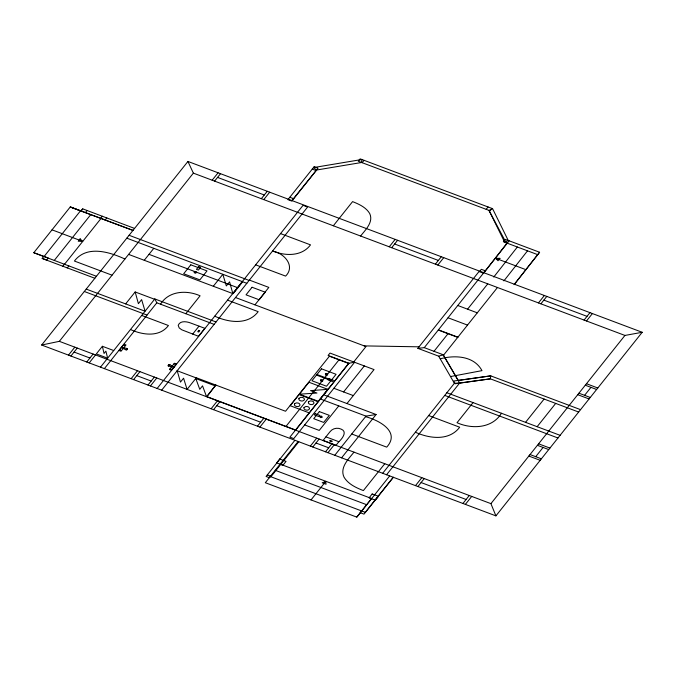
<?xml version="1.0" encoding="UTF-8"?>
<svg xmlns="http://www.w3.org/2000/svg" width="676" height="676" viewBox="0 0 676 676"><rect width="100%" height="100%" fill="white"/><g stroke="black" fill="none" stroke-linecap="round" stroke-linejoin="round"><path stroke-width="1.01" d="M578.648 412.039L490.353 378.839L459.638 383.047L443.253 354.892L458.252 380.453L490.717 375.864L580.557 409.648M215.821 385.033L206.966 396.668L295.691 430.071M483.94 272.766L506.603 243.673L489.01 210.422L492.559 208.656L508.234 240.462L539.592 252.258L514.428 284.233M483.585 273.222L479.047 271.515L417.836 348.334L424.283 347.65L509.129 240.833L505.242 239.372L503.358 241.738L537.69 254.649L539.592 252.258M493.75 277.042L517.36 247.002M503.907 280.861L527.525 250.821M514.073 284.689L537.69 254.649M338.887 441.724C341.963 438.944 347.853 431.634 341.093 429.099C337.341 427.316 332.524 428.381 330.015 431.727L323.077 440.431L336.031 445.307L338.887 441.724L325.933 436.857M96.431 276.281L33.8 252.714L70.262 206.957L132.986 230.406L70.262 206.957L81.12 211.039L82.785 208.943M43.83 256.348L42.157 258.452L94.851 278.267M44.041 256.567L80.503 210.811M80.993 210.861L82.624 208.816L134.566 228.42M85.438 212.534L87.069 210.489M54.274 260.421L90.736 214.655M100.732 218.28L102.363 216.236M62.775 266.285L64.406 264.231M64.516 264.265L100.977 218.509M105.186 219.953L106.816 217.909M67.228 267.95L68.859 265.905M41.65 345.03L187.936 161.446L642.2 332.288L495.914 515.872L41.65 345.03L59.336 341.338L490.92 503.645L495.914 515.872M59.336 341.338L193.361 173.132L187.936 161.446M68.487 355.128L74.833 347.16M144.258 260.285L153.773 248.345M70.912 356.041L77.258 348.072M212.171 180.205L218.086 172.786M214.605 181.117L220.511 173.698M125.635 303.896L135.149 291.956L154.593 299.265M86.756 361.998L93.102 354.038M102.389 346.281L96.305 353.92L107.645 358.179L105.887 351.14L104.036 353.464L102.389 346.281L113.729 350.548M89.19 362.911L95.536 354.951M100.479 367.178L154.829 298.961L216.024 321.979M104.366 368.64L156.815 302.814L154.829 298.961M123.285 348.385L120.996 351.25L119.027 350.506L124.038 344.219L126.015 344.963L123.708 347.844M123.902 348.613L124.325 348.081M160.542 304.217C168.763 290.697 186.863 289.877 200.088 295.801L185.807 313.715M261.342 198.693L267.257 191.283M263.775 199.614L269.682 192.195M131.152 378.695L137.498 370.735M133.586 379.608L139.932 371.648M213.312 286.252L222.826 274.312L226.333 285.931L229.57 281.867L232.848 293.604M148.01 385.033L154.356 377.064M150.435 385.945L156.781 377.985M192.677 334.096L199.014 326.136L204.845 328.325L198.499 336.285L181.751 329.795L179.191 327.919L178.21 325.35C180.019 320.39 186.728 321.48 190.657 323.018L199.014 326.136M171.138 366.4L171.569 365.86M171.755 366.629L169.456 369.519L171.434 370.262L176.444 363.967L174.467 363.223L172.186 366.088M157.128 388.48L303.059 205.335L307.605 207.042L161.674 390.187M232.882 293.621L242.397 281.672M242.667 281.774L233.152 293.714L128.609 254.404M362.159 162.688L364.043 160.322M254.945 304.842L268.837 287.401L249.402 280.092M333.336 225.776L352.585 201.617C359.049 204.177 365.961 207.304 369.688 213.481C373.752 222.15 365.412 229.882 360.578 236.017M215.788 385.075L206.543 396.677L202.538 385.852L199.766 389.325L195.778 378.484M211.123 408.769L217.469 400.809M213.557 409.681L219.894 401.721M389.258 246.808L395.164 239.38M391.683 247.712L397.598 240.301M257.471 426.193L263.817 418.233M259.897 427.105L266.243 419.145M299.434 394.184L308.949 382.244L327.843 389.351L318.328 401.29L299.434 394.184L316.959 393.043L310.537 390.627L327.843 389.351M285.872 426.522L339.175 359.624M295.598 430.173L348.9 363.282L328.088 355.449L329.989 353.066L374.039 369.578L346.974 403.547M353.7 361.981L365.978 346.56L235.501 297.524M294.905 440.296L266.09 476.453L269.521 477.746L270.772 476.183M435.395 264.155L441.301 256.736M437.828 265.068L443.735 257.649M298.124 441.529L265.313 482.715L356.852 517.14L389.68 475.938M298.792 441.758L271.203 476.377L267.316 474.915M486.179 209.332L488.072 206.966M343.594 391.936L364.322 365.927M491.959 208.428L490.066 210.794L358.263 161.226L360.156 158.86L492.559 208.656M338.769 405.896L319.233 430.418L304.665 424.934M310.377 446.092L316.714 438.132M312.802 447.005L319.148 439.045M325.528 451.788L331.865 443.828M327.953 452.709L334.299 444.74M479.445 271.668L481.329 269.301L485.216 270.763L483.332 273.129M334.781 455.286L365.978 416.129L376.11 414.506L341.574 457.846M311.036 499.91L325.857 481.312M434 351.309L448.171 333.522M467.572 309.177L487.751 283.844M353.996 452.151C348.571 458.936 339.504 467.606 344.042 477.188C348.258 484.168 356.066 487.709 363.367 490.599L384.779 463.728M497.468 287.503L443.718 354.959L424.283 347.65M382.667 473.301L454.39 383.292L459.646 383.038L386.562 474.763M361.542 510.912L360.122 512.687L364.009 514.149L393.373 477.307M356.759 517.106L371.58 498.508L280.134 464.116M365.293 512.323L393.229 477.273M538.459 302.916L544.374 295.496M540.893 303.828L546.808 296.409M473.056 402.592L457.027 422.711C471.873 429.37 492.212 428.457 501.465 413.273M415.486 485.622L421.832 477.662M417.92 486.534L424.266 478.574M584.064 320.061L589.971 312.642M586.489 320.982L592.404 313.554M525.531 422.356L544.104 399.051M462.942 503.468L469.288 495.508M465.375 504.38L471.721 496.421M537.124 426.717L555.697 403.403M490.92 503.645L624.945 335.44L642.2 332.288M535.705 456.689L543.073 447.444M584.596 395.333L590.951 387.356M291.939 200.561L316.579 170.022L361.575 162.502L361.854 159.502L313.47 167.589L316.579 170.022M508.234 240.462L504.685 242.236L489.01 210.422M327.023 374.791C324.801 375.56 326.415 372.814 327.133 374.648M322.19 380.858C319.959 381.627 321.573 378.89 322.3 380.723M417.836 348.334L438.682 356.176L443.295 354.807M440.211 358.804C454.804 354.959 473.952 355.677 481.98 370.642L450.495 376.566M364.203 345.892L419.035 346.822M195.541 271.896C193.032 271.963 196.809 273.704 195.77 271.98M272.639 250.931C284.968 256.145 301.741 256.677 310.512 244.864L280.54 233.6M312.253 169.118L316.14 170.58M495.39 258.198L525.877 269.665M289.818 197.274L293.705 198.736M217.562 177.408L264.299 194.992M394.64 244.002L438.352 260.446M543.85 300.119L587.022 316.351M193.361 173.132L624.945 335.44M457.846 305.518L477.29 312.836M448.078 317.788L467.513 325.097M586.472 383.731L597.812 387.99M438.445 329.871L457.889 337.18M585.281 385.219L596.621 389.486M438.302 330.049L457.745 337.358M255.638 264.84L285.618 276.112C295.446 266.42 284.841 253.939 274.126 251.489M578.926 393.204L590.266 397.463M577.735 394.691L589.075 398.958M129.091 235.29L249.123 280.43M126.801 238.172L246.833 283.312M148.999 254.337L237.918 287.782M52.035 229.84L82.742 241.391M124.916 259.026C109.58 251.937 86.739 244.864 74.411 261.037L112.039 275.183M227.525 300.127L258.173 311.661C247.889 325.376 228.429 322.511 214.74 316.174M446.861 392.739L560.1 435.327M444.74 395.409L557.97 437.989M348.748 363.485L329.406 356.21L285.551 411.253L196.353 377.766L187.066 389.41L183.576 378.197L180.467 382.101L177.188 370.761M33.8 252.714L48.283 258.021L46.652 260.066L42.199 258.393M538.595 443.819L549.934 448.078M537.403 445.315L548.743 449.574M156.815 302.814L214.123 324.362M428.677 415.563L459.68 427.215C449.227 441.175 429.429 438.665 415.41 432.217M530.035 454.551L541.375 458.818M86.215 289.1L145.07 311.205L141.63 299.62L138.394 303.676L135.183 291.964M528.843 456.047L540.183 460.314M84.314 291.491L147.038 315.075M141.69 315.455L168.442 325.519C159.46 337.501 142.459 335.051 130.493 329.508M333.876 388.286L353.311 395.595M323.652 394.776L376.11 414.506M320.314 398.958L365.978 416.129M365.539 416.686C378.459 420.007 400.876 431.533 386.714 447.14L351.748 433.992M318.176 401.755L299.105 394.581L290.224 405.727L309.295 412.901M123.497 344.895L125.491 345.613M173.96 363.865L175.937 364.609M121.739 347.101L127.477 348.647C127.223 352.255 122.821 347.287 121.308 347.641M174.163 366.831C172.532 367.22 168.265 362.201 167.994 365.817L173.732 367.372M177.154 370.752L196.226 377.926M119.534 349.872L121.511 350.607M169.98 368.859L171.974 369.578M195.736 378.543L215.171 385.852M74.09 352.061L89.933 358.018M136.755 375.628L151.179 381.053M216.726 405.701L260.64 422.213M315.979 443.025L328.697 447.808M421.097 482.554L466.119 499.488M275.191 470.31L366.645 504.702M270.248 476.512L365.429 512.374M438.682 356.176L454.39 383.292M168.425 365.217L168.51 366.105L169.87 364.525L168.425 365.217M127.096 348.715C126.328 351.3 124.967 348.639 127.096 348.715M490.717 375.864L490.353 378.839L455.049 383.765L453.765 381.019L490.717 375.864M170.977 369.13L171.053 369.155M124.502 345.267L124.071 345.495L124.502 345.267M294.483 403.91L294.474 405.169C295.606 406.994 299.367 407.273 300.085 405.008L299.375 403.64L298.217 403.048L296.265 402.913L294.483 403.91M298.927 398.341L298.91 399.592C300.051 401.417 303.811 401.696 304.521 399.431L303.82 398.071L302.662 397.471L300.71 397.344L298.927 398.341M304.006 407.493L303.989 408.752C305.13 410.569 308.89 410.847 309.608 408.591L308.898 407.222L307.741 406.622L305.789 406.496L304.006 407.493M308.45 401.916L308.433 403.175C309.566 405 313.326 405.279 314.044 403.014L313.343 401.654L312.177 401.054L310.225 400.927L308.45 401.916M80.131 238.856L78.23 241.239L82.421 241.264L80.131 238.856M190.809 264.815L183.669 273.772L199.868 279.864L207.008 270.907L190.809 264.815M194.308 271.786L194.147 272.529L194.984 273.112L196.572 272.639L196.091 271.718L194.308 271.786M198.685 266.555L196.463 269.344L198.406 270.079L200.628 267.29L198.685 266.555M314.137 166.752L287.925 199.64L291.812 201.102L318.024 168.214L314.137 166.752M198.769 330.395L197.764 331.662L198.744 332.026L199.75 330.767L198.769 330.395M252.072 287.258L246.039 294.829L259.187 299.772L265.22 292.201L252.072 287.258M316.478 375.079L311.957 380.757L326.533 386.233L331.054 380.563L316.478 375.079M321.506 368.826L316.985 374.496L331.57 379.98L336.082 374.301L321.506 368.826M320.559 379.996L320.838 381.171L322.824 380.85L322.342 379.929L320.559 379.996M325.393 373.929L325.671 375.095L327.666 374.783L327.184 373.853L325.393 373.929M328.882 378.585L327.936 379.777L332.465 381.484L333.42 380.284L328.882 378.585M348.782 363.24L289.894 437.135L293.781 438.597L354.604 362.268L348.782 363.24M315.21 413.653L314.264 414.844L318.802 416.551L319.748 415.36L315.21 413.653M279.72 459.021L276.628 462.899L282.94 465.274L286.032 461.395L279.72 459.021M319.368 411.608L313.723 418.697L323.669 422.432L329.313 415.351L319.368 411.608M320.069 416.315L319.917 417.058L320.754 417.641L322.342 417.168L321.463 416.095L320.069 416.315M320.517 416.551C320.585 418.545 323.052 415.892 320.517 416.551M330.192 440.389L329.719 440.997L331.772 441.766L332.254 441.166L330.192 440.389M499.91 258.35L498.009 260.733L495.719 258.325L499.91 258.35M372.189 493.953L369.096 497.832L375.4 500.206L378.492 496.319L372.189 493.953M325.697 481.515L322.165 482.774L326.06 484.236L325.697 481.515"/></g></svg>
